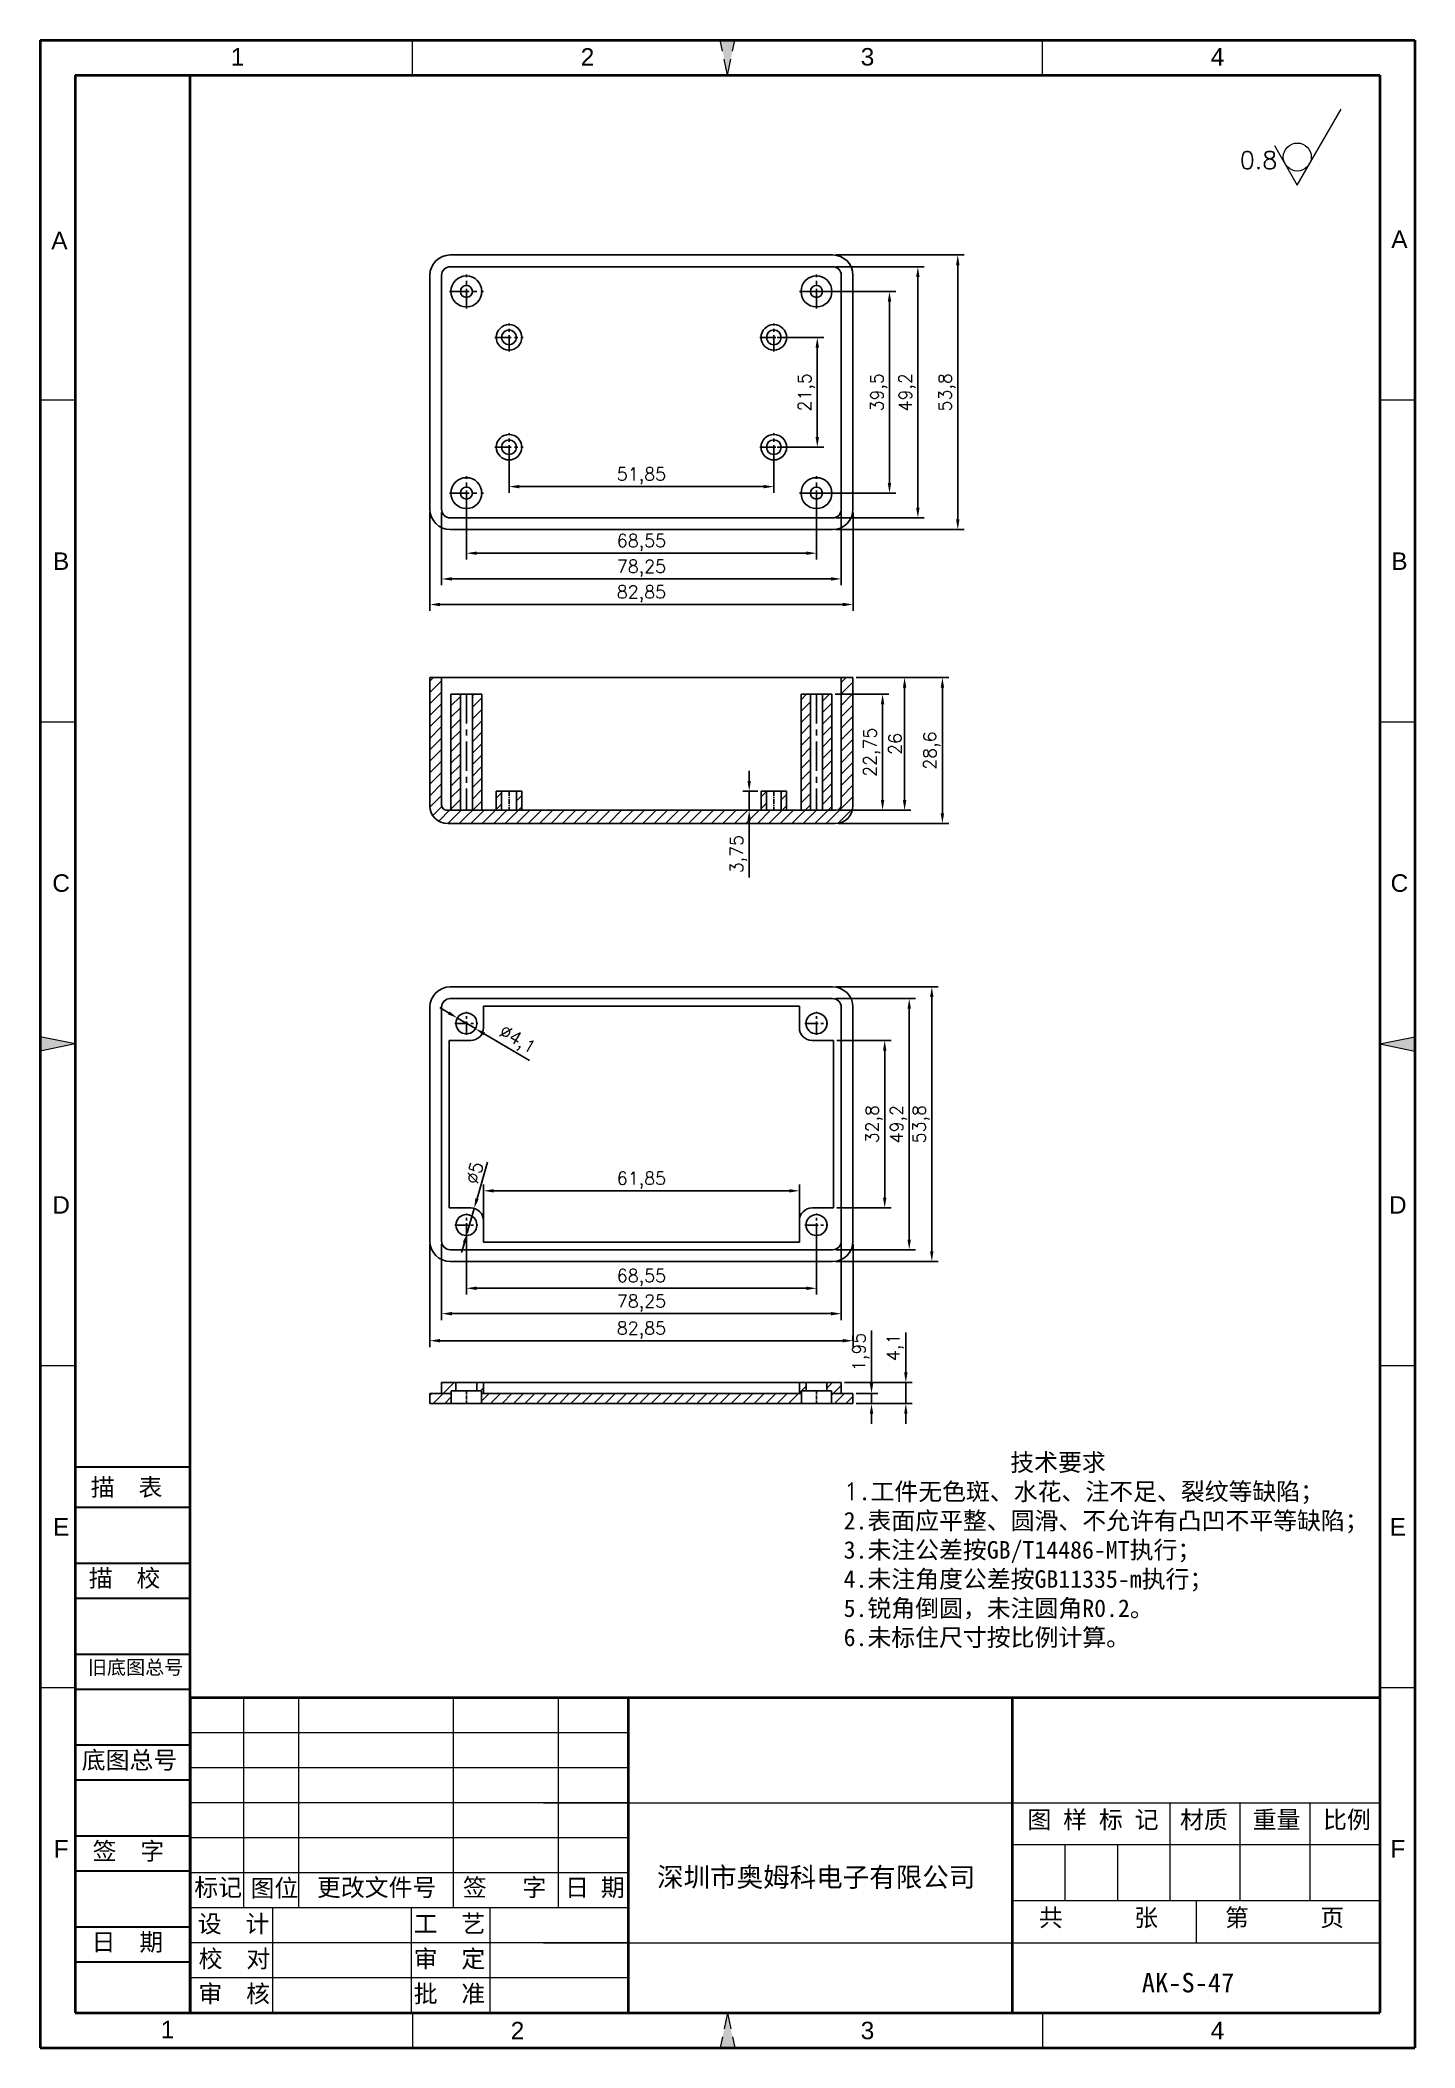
# Model space of a CAD drawing. Header units: millimetres. Extents: x 10337 to 10606, y -471 to -78.
import ezdxf
from ezdxf.enums import TextEntityAlignment as Align

# ---------------------------------------------------------------- set-up
doc = ezdxf.new("R2010")
doc.units = ezdxf.units.MM
for name, pattern in [('ACAD_ISO10W100', [18, 12, -3, 0, -3]), ('CENTER', [50.8, 31.75, -6.35, 6.35, -6.35]), ('HIDDEN2', [4.7625, 3.175, -1.5875])]:
    doc.linetypes.add(name, pattern=pattern)
for name, color, linetype, lineweight in [('dim', 82, 'Continuous', 9), ('图层1', 7, 'ACAD_ISO10W100', 15), ('图层2', 7, 'Continuous', 30), ('图层3', 7, 'Continuous', 15), ('图层4', 7, 'Continuous', 40), ('图层5', 7, 'HIDDEN2', 15), ('细实线', 3, 'Continuous', 18)]:
    doc.layers.add(name, color=color, linetype=linetype, lineweight=lineweight)
doc.layers.add('尺寸线', color=7, linetype='Continuous')
doc.styles.get("Standard").update_dxf_attribs({"font": 'txt', "bigfont": 'gbcbig.shx'})
doc.styles.add('样式 3', font='arial.ttf', dxfattribs={"height": 3.8})
doc.dimstyles.new('ISO-25', dxfattribs={"dimtxt": 2.5, "dimasz": 2.5, "dimexe": 1.25, "dimexo": 0.625, "dimtad": 1, "dimtxsty": 'Standard', "dimcen": 2.5, "dimadec": 0, "dimazin": 0, "dimtfac": 1, "dimtmove": 0, "dimatfit": 3, "dimfxl": 1, "dimarcsym": 0})

# ---------------------------------------------------------------- blocks, each defined once
blk = doc.blocks.new('*D505')
at = {"layer": 'Defpoints', "color": 0}
for p in [(10492.19, -120.12), (10516.7, -120.12), (10492.19, -173.92)]:
    blk.add_point(p, dxfattribs=at)
at = {"layer": 'dim', "color": 0, "lineweight": -2}
for p, q in [((10492.81, -120.12), (10517.95, -120.12)), ((10516.7, -171.92), (10516.7, -122.12)), ((10492.81, -173.92), (10517.95, -173.92))]:
    blk.add_line(p, q, dxfattribs=at)
at = {"layer": 'dim', "color": 0}
for points in [[(10516.37, -122.12), (10517.04, -122.12), (10516.7, -120.12)], [(10516.37, -171.92), (10517.04, -171.92), (10516.7, -173.92)]]:
    blk.add_solid(points, dxfattribs=at)
at = {"layer": 'dim', "color": 0, "insert": (10514.62, -147.02), "char_height": 2.5, "attachment_point": 5, "rotation": 90}
blk.add_mtext('53,8', dxfattribs=at)
blk = doc.blocks.new('*D506')
at = {"layer": 'Defpoints', "color": 0}
for p in [(10492.19, -122.42), (10508.89, -122.42), (10492.19, -171.62)]:
    blk.add_point(p, dxfattribs=at)
at = {"layer": 'dim', "color": 0, "lineweight": -2}
for p, q in [((10492.81, -122.42), (10510.14, -122.42)), ((10508.89, -169.62), (10508.89, -124.42)), ((10492.81, -171.62), (10510.14, -171.62))]:
    blk.add_line(p, q, dxfattribs=at)
at = {"layer": 'dim', "color": 0}
for points in [[(10508.56, -124.42), (10509.22, -124.42), (10508.89, -122.42)], [(10508.56, -169.62), (10509.22, -169.62), (10508.89, -171.62)]]:
    blk.add_solid(points, dxfattribs=at)
at = {"layer": 'dim', "color": 0, "insert": (10506.81, -147.02), "char_height": 2.5, "attachment_point": 5, "rotation": 90}
blk.add_mtext('49,2', dxfattribs=at)
blk = doc.blocks.new('*D507')
at = {"layer": 'Defpoints', "color": 0}
for p in [(10489.04, -127.27), (10503.33, -127.27), (10489.04, -166.77)]:
    blk.add_point(p, dxfattribs=at)
at = {"layer": 'dim', "color": 0, "lineweight": -2}
for p, q in [((10489.66, -127.27), (10504.58, -127.27)), ((10503.33, -164.77), (10503.33, -129.27)), ((10489.66, -166.77), (10504.58, -166.77))]:
    blk.add_line(p, q, dxfattribs=at)
at = {"layer": 'dim', "color": 0}
for points in [[(10503, -129.27), (10503.67, -129.27), (10503.33, -127.27)], [(10503, -164.77), (10503.67, -164.77), (10503.33, -166.77)]]:
    blk.add_solid(points, dxfattribs=at)
at = {"layer": 'dim', "color": 0, "insert": (10501.25, -147.02), "char_height": 2.5, "attachment_point": 5, "rotation": 90}
blk.add_mtext('39,5', dxfattribs=at)
blk = doc.blocks.new('*D508')
at = {"layer": 'Defpoints', "color": 0}
for p in [(10413.34, -169.92), (10496.19, -169.92), (10496.19, -188.58)]:
    blk.add_point(p, dxfattribs=at)
at = {"layer": 'dim', "color": 0, "lineweight": -2}
for p, q in [((10413.34, -170.54), (10413.34, -189.83)), ((10496.19, -170.54), (10496.19, -189.83)), ((10415.34, -188.58), (10494.19, -188.58))]:
    blk.add_line(p, q, dxfattribs=at)
at = {"layer": 'dim', "color": 0}
for points in [[(10415.34, -188.25), (10415.34, -188.92), (10413.34, -188.58)], [(10494.19, -188.25), (10494.19, -188.92), (10496.19, -188.58)]]:
    blk.add_solid(points, dxfattribs=at)
at = {"layer": 'dim', "color": 0, "insert": (10454.76, -186.5), "char_height": 2.5, "attachment_point": 5}
blk.add_mtext('82,85', dxfattribs=at)
blk = doc.blocks.new('*D509')
at = {"layer": 'Defpoints', "color": 0}
for p in [(10415.64, -169.92), (10493.89, -169.92), (10493.89, -183.57)]:
    blk.add_point(p, dxfattribs=at)
at = {"layer": 'dim', "color": 0, "lineweight": -2}
for p, q in [((10415.64, -170.54), (10415.64, -184.82)), ((10493.89, -170.54), (10493.89, -184.82)), ((10417.64, -183.57), (10491.89, -183.57))]:
    blk.add_line(p, q, dxfattribs=at)
at = {"layer": 'dim', "color": 0}
for points in [[(10417.64, -183.24), (10417.64, -183.9), (10415.64, -183.57)], [(10491.89, -183.24), (10491.89, -183.9), (10493.89, -183.57)]]:
    blk.add_solid(points, dxfattribs=at)
at = {"layer": 'dim', "color": 0, "insert": (10454.76, -181.49), "char_height": 2.5, "attachment_point": 5}
blk.add_mtext('78,25', dxfattribs=at)
blk = doc.blocks.new('*D510')
at = {"layer": 'Defpoints', "color": 0}
for p in [(10420.49, -166.77), (10489.04, -166.77), (10489.04, -178.53)]:
    blk.add_point(p, dxfattribs=at)
at = {"layer": 'dim', "color": 0, "lineweight": -2}
for p, q in [((10420.49, -167.39), (10420.49, -179.78)), ((10489.04, -167.39), (10489.04, -179.78)), ((10422.49, -178.53), (10487.04, -178.53))]:
    blk.add_line(p, q, dxfattribs=at)
at = {"layer": 'dim', "color": 0}
for points in [[(10422.49, -178.2), (10422.49, -178.86), (10420.49, -178.53)], [(10487.04, -178.2), (10487.04, -178.86), (10489.04, -178.53)]]:
    blk.add_solid(points, dxfattribs=at)
at = {"layer": 'dim', "color": 0, "insert": (10454.76, -176.45), "char_height": 2.5, "attachment_point": 5}
blk.add_mtext('68,55', dxfattribs=at)
blk = doc.blocks.new('*D511')
at = {"layer": 'Defpoints', "color": 0}
for p in [(10480.69, -136.27), (10489.2, -136.27), (10480.69, -157.77)]:
    blk.add_point(p, dxfattribs=at)
at = {"layer": 'dim', "color": 0, "lineweight": -2}
for p, q in [((10481.31, -136.27), (10490.45, -136.27)), ((10489.2, -155.77), (10489.2, -138.27)), ((10481.31, -157.77), (10490.45, -157.77))]:
    blk.add_line(p, q, dxfattribs=at)
at = {"layer": 'dim', "color": 0}
for points in [[(10488.86, -138.27), (10489.53, -138.27), (10489.2, -136.27)], [(10488.86, -155.77), (10489.53, -155.77), (10489.2, -157.77)]]:
    blk.add_solid(points, dxfattribs=at)
at = {"layer": 'dim', "color": 0, "insert": (10487.11, -147.02), "char_height": 2.5, "attachment_point": 5, "rotation": 90}
blk.add_mtext('21,5', dxfattribs=at)
blk = doc.blocks.new('*D512')
at = {"layer": 'Defpoints', "color": 0}
for p in [(10428.84, -157.77), (10480.69, -157.77), (10480.69, -165.49)]:
    blk.add_point(p, dxfattribs=at)
at = {"layer": 'dim', "color": 0, "lineweight": -2}
for p, q in [((10428.84, -158.39), (10428.84, -166.74)), ((10480.69, -158.39), (10480.69, -166.74)), ((10430.84, -165.49), (10478.69, -165.49))]:
    blk.add_line(p, q, dxfattribs=at)
at = {"layer": 'dim', "color": 0}
for points in [[(10430.84, -165.16), (10430.84, -165.83), (10428.84, -165.49)], [(10478.69, -165.16), (10478.69, -165.83), (10480.69, -165.49)]]:
    blk.add_solid(points, dxfattribs=at)
at = {"layer": 'dim', "color": 0, "insert": (10454.76, -163.41), "char_height": 2.5, "attachment_point": 5}
blk.add_mtext('51,85', dxfattribs=at)
blk = doc.blocks.new('*D513')
at = {"layer": 'Defpoints', "color": 0}
for p in [(10496.19, -202.89), (10513.7, -202.89), (10492.69, -231.49)]:
    blk.add_point(p, dxfattribs=at)
at = {"layer": 'dim', "color": 0, "lineweight": -2}
for p, q in [((10496.81, -202.89), (10514.95, -202.89)), ((10513.7, -229.49), (10513.7, -204.89)), ((10493.31, -231.49), (10514.95, -231.49))]:
    blk.add_line(p, q, dxfattribs=at)
at = {"layer": 'dim', "color": 0}
for points in [[(10513.36, -204.89), (10514.03, -204.89), (10513.7, -202.89)], [(10513.36, -229.49), (10514.03, -229.49), (10513.7, -231.49)]]:
    blk.add_solid(points, dxfattribs=at)
at = {"layer": 'dim', "color": 0, "insert": (10511.61, -217.19), "char_height": 2.5, "attachment_point": 5, "rotation": 90}
blk.add_mtext('28,6', dxfattribs=at)
blk = doc.blocks.new('*D514')
at = {"layer": 'Defpoints', "color": 0}
for p in [(10496.81, -202.89), (10506.29, -202.89), (10492.89, -228.89)]:
    blk.add_point(p, dxfattribs=at)
at = {"layer": 'dim', "color": 0, "lineweight": -2}
for p, q in [((10497.44, -202.89), (10507.54, -202.89)), ((10506.29, -226.89), (10506.29, -204.89)), ((10493.51, -228.89), (10507.54, -228.89))]:
    blk.add_line(p, q, dxfattribs=at)
at = {"layer": 'dim', "color": 0}
for points in [[(10505.96, -204.89), (10506.63, -204.89), (10506.29, -202.89)], [(10505.96, -226.89), (10506.63, -226.89), (10506.29, -228.89)]]:
    blk.add_solid(points, dxfattribs=at)
at = {"layer": 'dim', "color": 0, "insert": (10504.42, -215.89), "char_height": 2.5, "attachment_point": 5, "rotation": 90}
blk.add_mtext('26', dxfattribs=at)
blk = doc.blocks.new('*D515')
at = {"layer": 'Defpoints', "color": 0}
for p in [(10492.06, -206.14), (10492.89, -228.89), (10501.98, -228.89)]:
    blk.add_point(p, dxfattribs=at)
at = {"layer": 'dim', "color": 0, "lineweight": -2}
for p, q in [((10492.69, -206.14), (10503.23, -206.14)), ((10501.98, -208.14), (10501.98, -226.89)), ((10493.51, -228.89), (10503.23, -228.89))]:
    blk.add_line(p, q, dxfattribs=at)
at = {"layer": 'dim', "color": 0}
for points in [[(10501.65, -208.14), (10502.31, -208.14), (10501.98, -206.14)], [(10501.65, -226.89), (10502.31, -226.89), (10501.98, -228.89)]]:
    blk.add_solid(points, dxfattribs=at)
at = {"layer": 'dim', "color": 0, "insert": (10499.9, -217.51), "char_height": 2.5, "attachment_point": 5, "rotation": 90}
blk.add_mtext('22,75', dxfattribs=at)
blk = doc.blocks.new('*D516')
at = {"layer": 'Defpoints', "color": 0}
for p in [(10478.19, -225.14), (10475.86, -228.89), (10478.19, -228.89)]:
    blk.add_point(p, dxfattribs=at)
at = {"layer": 'dim', "color": 0, "lineweight": -2}
for p, q in [((10475.86, -223.14), (10475.86, -221.14)), ((10477.56, -225.14), (10474.61, -225.14)), ((10475.86, -225.14), (10475.86, -228.89)), ((10477.56, -228.89), (10474.61, -228.89)), ((10475.86, -230.89), (10475.86, -242.06))]:
    blk.add_line(p, q, dxfattribs=at)
at = {"layer": 'dim', "color": 0}
for points in [[(10475.53, -223.14), (10476.19, -223.14), (10475.86, -225.14)], [(10475.53, -230.89), (10476.19, -230.89), (10475.86, -228.89)]]:
    blk.add_solid(points, dxfattribs=at)
at = {"layer": 'dim', "color": 0, "insert": (10473.78, -237.47), "char_height": 2.5, "attachment_point": 5, "rotation": 90}
blk.add_mtext('3,75', dxfattribs=at)
blk = doc.blocks.new('*D517')
at = {"layer": 'Defpoints', "color": 0}
for p in [(10492.19, -263.46), (10511.62, -263.46), (10492.19, -317.26)]:
    blk.add_point(p, dxfattribs=at)
at = {"layer": 'dim', "color": 0, "lineweight": -2}
for p, q in [((10492.81, -263.46), (10512.87, -263.46)), ((10511.62, -315.26), (10511.62, -265.46)), ((10492.81, -317.26), (10512.87, -317.26))]:
    blk.add_line(p, q, dxfattribs=at)
at = {"layer": 'dim', "color": 0}
for points in [[(10511.28, -265.46), (10511.95, -265.46), (10511.62, -263.46)], [(10511.28, -315.26), (10511.95, -315.26), (10511.62, -317.26)]]:
    blk.add_solid(points, dxfattribs=at)
at = {"layer": 'dim', "color": 0, "insert": (10509.53, -290.36), "char_height": 2.5, "attachment_point": 5, "rotation": 90}
blk.add_mtext('53,8', dxfattribs=at)
blk = doc.blocks.new('*D518')
at = {"layer": 'Defpoints', "color": 0}
for p in [(10492.19, -265.76), (10507.2, -265.76), (10492.19, -314.96)]:
    blk.add_point(p, dxfattribs=at)
at = {"layer": 'dim', "color": 0, "lineweight": -2}
for p, q in [((10492.81, -265.76), (10508.45, -265.76)), ((10507.2, -312.96), (10507.2, -267.76)), ((10492.81, -314.96), (10508.45, -314.96))]:
    blk.add_line(p, q, dxfattribs=at)
at = {"layer": 'dim', "color": 0}
for points in [[(10506.86, -267.76), (10507.53, -267.76), (10507.2, -265.76)], [(10506.86, -312.96), (10507.53, -312.96), (10507.2, -314.96)]]:
    blk.add_solid(points, dxfattribs=at)
at = {"layer": 'dim', "color": 0, "insert": (10505.11, -290.36), "char_height": 2.5, "attachment_point": 5, "rotation": 90}
blk.add_mtext('49,2', dxfattribs=at)
blk = doc.blocks.new('*D519')
at = {"layer": 'Defpoints', "color": 0}
for p in [(10492.39, -273.96), (10492.39, -306.76), (10502.4, -306.76)]:
    blk.add_point(p, dxfattribs=at)
at = {"layer": 'dim', "color": 0, "lineweight": -2}
for p, q in [((10493.01, -273.96), (10503.65, -273.96)), ((10502.4, -275.96), (10502.4, -304.76)), ((10493.01, -306.76), (10503.65, -306.76))]:
    blk.add_line(p, q, dxfattribs=at)
at = {"layer": 'dim', "color": 0}
for points in [[(10502.07, -275.96), (10502.73, -275.96), (10502.4, -273.96)], [(10502.07, -304.76), (10502.73, -304.76), (10502.4, -306.76)]]:
    blk.add_solid(points, dxfattribs=at)
at = {"layer": 'dim', "color": 0, "insert": (10500.32, -290.36), "char_height": 2.5, "attachment_point": 5, "rotation": 90}
blk.add_mtext('32,8', dxfattribs=at)
blk = doc.blocks.new('*D520')
at = {"layer": 'Defpoints', "color": 0}
for p in [(10413.34, -313.26), (10496.19, -313.26), (10496.19, -332.77)]:
    blk.add_point(p, dxfattribs=at)
at = {"layer": 'dim', "color": 0, "lineweight": -2}
for p, q in [((10413.34, -313.89), (10413.34, -334.02)), ((10496.19, -313.89), (10496.19, -334.02)), ((10415.34, -332.77), (10494.19, -332.77))]:
    blk.add_line(p, q, dxfattribs=at)
at = {"layer": 'dim', "color": 0}
for points in [[(10415.34, -332.43), (10415.34, -333.1), (10413.34, -332.77)], [(10494.19, -332.43), (10494.19, -333.1), (10496.19, -332.77)]]:
    blk.add_solid(points, dxfattribs=at)
at = {"layer": 'dim', "color": 0, "insert": (10454.76, -330.68), "char_height": 2.5, "attachment_point": 5}
blk.add_mtext('82,85', dxfattribs=at)
blk = doc.blocks.new('*D521')
at = {"layer": 'Defpoints', "color": 0}
for p in [(10415.64, -313.26), (10493.89, -313.26), (10493.89, -327.47)]:
    blk.add_point(p, dxfattribs=at)
at = {"layer": 'dim', "color": 0, "lineweight": -2}
for p, q in [((10415.64, -313.89), (10415.64, -328.72)), ((10493.89, -313.89), (10493.89, -328.72)), ((10417.64, -327.47), (10491.89, -327.47))]:
    blk.add_line(p, q, dxfattribs=at)
at = {"layer": 'dim', "color": 0}
for points in [[(10417.64, -327.14), (10417.64, -327.81), (10415.64, -327.47)], [(10491.89, -327.14), (10491.89, -327.81), (10493.89, -327.47)]]:
    blk.add_solid(points, dxfattribs=at)
at = {"layer": 'dim', "color": 0, "insert": (10454.76, -325.39), "char_height": 2.5, "attachment_point": 5}
blk.add_mtext('78,25', dxfattribs=at)
blk = doc.blocks.new('*D522')
at = {"layer": 'Defpoints', "color": 0}
for p in [(10420.49, -310.11), (10489.04, -310.11), (10489.04, -322.5)]:
    blk.add_point(p, dxfattribs=at)
at = {"layer": 'dim', "color": 0, "lineweight": -2}
for p, q in [((10420.49, -310.74), (10420.49, -323.75)), ((10489.04, -310.74), (10489.04, -323.75)), ((10422.49, -322.5), (10487.04, -322.5))]:
    blk.add_line(p, q, dxfattribs=at)
at = {"layer": 'dim', "color": 0}
for points in [[(10422.49, -322.17), (10422.49, -322.84), (10420.49, -322.5)], [(10487.04, -322.17), (10487.04, -322.84), (10489.04, -322.5)]]:
    blk.add_solid(points, dxfattribs=at)
at = {"layer": 'dim', "color": 0, "insert": (10454.76, -320.42), "char_height": 2.5, "attachment_point": 5}
blk.add_mtext('68,55', dxfattribs=at)
blk = doc.blocks.new('*D523')
at = {"layer": 'Defpoints', "color": 0}
for p in [(10485.69, -303.41), (10423.84, -313.46), (10485.69, -313.46)]:
    blk.add_point(p, dxfattribs=at)
at = {"layer": 'dim', "color": 0, "lineweight": -2}
for p, q in [((10423.84, -312.84), (10423.84, -302.16)), ((10485.69, -312.84), (10485.69, -302.16)), ((10425.84, -303.41), (10483.69, -303.41))]:
    blk.add_line(p, q, dxfattribs=at)
at = {"layer": 'dim', "color": 0}
for points in [[(10425.84, -303.08), (10425.84, -303.75), (10423.84, -303.41)], [(10483.69, -303.08), (10483.69, -303.75), (10485.69, -303.41)]]:
    blk.add_solid(points, dxfattribs=at)
at = {"layer": 'dim', "color": 0, "insert": (10454.76, -301.33), "char_height": 2.5, "attachment_point": 5}
blk.add_mtext('61,85', dxfattribs=at)
blk = doc.blocks.new('*D524')
at = {"layer": 'Defpoints', "color": 0}
for p in [(10418.72, -269.57), (10422.25, -271.65)]:
    blk.add_point(p, dxfattribs=at)
at = {"layer": 'dim', "color": 0, "lineweight": -2}
for p, q in [((10417, -268.56), (10415.27, -267.54)), ((10418.72, -269.57), (10422.25, -271.65)), ((10432.87, -277.92), (10423.97, -272.67))]:
    blk.add_line(p, q, dxfattribs=at)
at = {"layer": 'dim', "color": 0}
for points in [[(10417.17, -268.27), (10416.83, -268.84), (10418.72, -269.57)], [(10424.14, -272.38), (10423.8, -272.96), (10422.25, -271.65)]]:
    blk.add_solid(points, dxfattribs=at)
at = {"layer": 'dim', "color": 0, "insert": (10430.34, -274.01), "char_height": 2.5, "attachment_point": 5, "rotation": 329.4664}
blk.add_mtext('∅4,1', dxfattribs=at)
blk = doc.blocks.new('*D525')
at = {"layer": 'Defpoints', "color": 0}
for p in [(10422.02, -306.86), (10420.65, -311.67)]:
    blk.add_point(p, dxfattribs=at)
at = {"layer": 'dim', "color": 0, "lineweight": -2}
for p, q in [((10424.59, -297.8), (10422.57, -304.93)), ((10420.65, -311.67), (10422.02, -306.86)), ((10420.11, -313.59), (10419.56, -315.52))]:
    blk.add_line(p, q, dxfattribs=at)
at = {"layer": 'dim', "color": 0}
for points in [[(10422.24, -304.84), (10422.89, -305.03), (10422.02, -306.86)], [(10419.78, -313.5), (10420.43, -313.68), (10420.65, -311.67)]]:
    blk.add_solid(points, dxfattribs=at)
at = {"layer": 'dim', "color": 0, "insert": (10422.05, -299.89), "char_height": 2.5, "attachment_point": 5, "rotation": 74.1388}
blk.add_mtext('∅5', dxfattribs=at)
blk = doc.blocks.new('*D526')
at = {"layer": 'Defpoints', "color": 0}
for p in [(10496.19, -343.13), (10496.19, -345.08), (10499.81, -343.13)]:
    blk.add_point(p, dxfattribs=at)
at = {"layer": 'dim', "color": 0, "lineweight": -2}
for p, q in [((10499.81, -341.13), (10499.81, -330.8)), ((10496.81, -343.13), (10501.06, -343.13)), ((10496.81, -345.08), (10501.06, -345.08)), ((10499.81, -345.08), (10499.81, -343.13)), ((10499.81, -347.08), (10499.81, -349.08))]:
    blk.add_line(p, q, dxfattribs=at)
at = {"layer": 'dim', "color": 0}
for points in [[(10499.48, -341.13), (10500.15, -341.13), (10499.81, -343.13)], [(10499.48, -347.08), (10500.15, -347.08), (10499.81, -345.08)]]:
    blk.add_solid(points, dxfattribs=at)
at = {"layer": 'dim', "color": 0, "insert": (10497.73, -334.96), "char_height": 2.5, "attachment_point": 5, "rotation": 90}
blk.add_mtext('1,95', dxfattribs=at)
blk = doc.blocks.new('*D527')
at = {"layer": 'Defpoints', "color": 0}
for p in [(10493.89, -340.98), (10506.53, -340.98), (10496.19, -345.08)]:
    blk.add_point(p, dxfattribs=at)
at = {"layer": 'dim', "color": 0, "lineweight": -2}
for p, q in [((10506.53, -338.98), (10506.53, -331.15)), ((10494.51, -340.98), (10507.78, -340.98)), ((10506.53, -345.08), (10506.53, -340.98)), ((10496.81, -345.08), (10507.78, -345.08)), ((10506.53, -347.08), (10506.53, -349.08))]:
    blk.add_line(p, q, dxfattribs=at)
at = {"layer": 'dim', "color": 0}
for points in [[(10506.2, -338.98), (10506.87, -338.98), (10506.53, -340.98)], [(10506.2, -347.08), (10506.87, -347.08), (10506.53, -345.08)]]:
    blk.add_solid(points, dxfattribs=at)
at = {"layer": 'dim', "color": 0, "insert": (10504.45, -334.06), "char_height": 2.5, "attachment_point": 5, "rotation": 90}
blk.add_mtext('4,1', dxfattribs=at)

msp = doc.modelspace()

# ---------------------------------------------------------------- hatches: boundary and pattern name
h = msp.add_hatch()
h.set_pattern_fill('ANSI31', color=8, scale=0.5, style=0)
h.paths.add_polyline_path([(10416.636, -228.889, -0.4142136), (10415.636, -227.889), (10415.636, -202.889), (10413.336, -202.889), (10413.336, -227.989, 0.4142136), (10416.836, -231.489), (10492.686, -231.489, 0.4142136), (10496.186, -227.989), (10496.186, -202.889), (10493.886, -202.889), (10493.886, -227.889, -0.4142136), (10492.886, -228.889)])
h.paths.add_polyline_path([(10492.061, -206.139), (10490.211, -206.139), (10490.211, -228.889), (10492.061, -228.889)], flags=17)
h.paths.add_polyline_path([(10487.861, -206.139), (10486.011, -206.139), (10486.011, -228.889), (10487.861, -228.889)], flags=17)
h.paths.add_polyline_path([(10483.186, -225.139), (10482.136, -225.139), (10482.136, -228.889), (10483.186, -228.889)], flags=17)
h.paths.add_polyline_path([(10479.236, -225.139), (10478.186, -225.139), (10478.186, -228.889), (10479.236, -228.889)], flags=17)
h.paths.add_polyline_path([(10421.661, -228.889), (10423.511, -228.889), (10423.511, -206.139), (10421.661, -206.139)], flags=17)
h.paths.add_polyline_path([(10417.461, -228.889), (10419.311, -228.889), (10419.311, -206.139), (10417.461, -206.139)], flags=17)
h.paths.add_polyline_path([(10430.286, -228.889), (10431.336, -228.889), (10431.336, -225.139), (10430.286, -225.139)], flags=17)
h.paths.add_polyline_path([(10427.386, -225.139), (10426.336, -225.139), (10426.336, -228.889), (10427.386, -228.889)], flags=17)
h = msp.add_hatch()
h.set_pattern_fill('ANSI31', color=8, scale=0.5, style=0)
h.set_pattern_definition([(45, (13.0669, -41.5367), (-1.12253202, 1.12253202), [])])
h.paths.add_polyline_path([(10496.186, -343.128), (10491.986, -343.128), (10491.986, -345.078), (10496.186, -345.078)])
h.paths.add_polyline_path([(10493.886, -340.978), (10492.386, -340.978), (10492.386, -343.128), (10493.886, -343.128)])
h.paths.add_polyline_path([(10492.386, -340.978), (10491.086, -340.978), (10491.086, -342.578), (10491.986, -342.578), (10491.986, -343.128), (10492.386, -343.128)])
h.paths.add_polyline_path([(10486.986, -340.978), (10485.686, -340.978), (10485.686, -343.128), (10486.086, -343.128), (10486.086, -342.578), (10486.986, -342.578)])
h.paths.add_polyline_path([(10486.086, -343.128), (10485.686, -343.128), (10423.436, -343.128), (10423.436, -345.078), (10486.086, -345.078)])
h.paths.add_polyline_path([(10423.836, -340.978), (10422.536, -340.978), (10422.536, -342.578), (10423.436, -342.578), (10423.436, -343.128), (10423.836, -343.128)])
h.paths.add_polyline_path([(10418.436, -340.978), (10417.136, -340.978), (10417.136, -343.128), (10417.536, -343.128), (10417.536, -342.578), (10418.436, -342.578)])
h.paths.add_polyline_path([(10417.136, -340.978), (10415.636, -340.978), (10415.636, -343.128), (10417.136, -343.128)])
h.paths.add_polyline_path([(10417.536, -343.128), (10413.336, -343.128), (10413.336, -345.078), (10417.536, -345.078)])
at = {"layer": '图层1'}
for points in [[(10343.878, -274.657), (10337.025, -273.247), (10337.025, -276.068)], [(10599.351, -274.657), (10606.204, -273.247), (10606.204, -276.068)]]:
    msp.add_hatch(color=0, dxfattribs=at).paths.add_polyline_path(points)
at = {"layer": '图层5'}
for points in [[(10471.615, -84.902), (10470.204, -78.05), (10473.025, -78.05)], [(10471.615, -464.412), (10470.204, -471.265), (10473.025, -471.265)]]:
    msp.add_hatch(color=0, dxfattribs=at).paths.add_polyline_path(points)

# ---------------------------------------------------------------- linework, layer by layer
for p, q in [((10492.186, -120.116), (10417.336, -120.116)), ((10413.336, -124.116), (10413.336, -169.916)), ((10415.636, -124.116), (10415.636, -169.916)), ((10492.186, -122.416), (10417.336, -122.416)), ((10493.886, -169.916), (10493.886, -124.116)), ((10496.186, -169.916), (10496.186, -124.116)), ((10417.336, -171.616), (10492.186, -171.616)), ((10417.336, -173.916), (10492.186, -173.916)), ((10413.336, -227.989), (10413.336, -202.889)), ((10413.336, -202.889), (10496.186, -202.889)), ((10415.636, -227.889), (10415.636, -202.889)), ((10493.886, -202.889), (10493.886, -227.889)), ((10496.186, -202.889), (10496.186, -227.989)), ((10417.461, -206.139), (10417.461, -228.889)), ((10423.511, -206.139), (10417.461, -206.139)), ((10419.311, -206.139), (10419.311, -228.889)), ((10421.661, -206.139), (10421.661, -228.889)), ((10423.511, -206.139), (10423.511, -228.889)), ((10486.011, -206.139), (10486.011, -228.889)), ((10486.011, -206.139), (10492.061, -206.139)), ((10487.861, -206.139), (10487.861, -228.889)), ((10490.211, -206.139), (10490.211, -228.889)), ((10492.061, -206.139), (10492.061, -228.889)), ((10426.336, -225.139), (10426.336, -228.889)), ((10431.336, -225.139), (10426.336, -225.139)), ((10427.386, -225.139), (10427.386, -228.889)), ((10430.286, -225.139), (10430.286, -228.889)), ((10431.336, -225.139), (10431.336, -228.889)), ((10478.186, -225.139), (10478.186, -228.889)), ((10483.186, -225.139), (10478.186, -225.139)), ((10479.236, -225.139), (10479.236, -228.889)), ((10482.136, -225.139), (10482.136, -228.889)), ((10483.186, -225.139), (10483.186, -228.889)), ((10492.886, -228.889), (10416.636, -228.889)), ((10492.686, -231.489), (10416.836, -231.489)), ((10492.186, -263.464), (10417.336, -263.464)), ((10492.186, -265.764), (10417.336, -265.764)), ((10485.686, -267.264), (10423.836, -267.264)), ((10413.336, -267.464), (10413.336, -313.264)), ((10415.636, -267.464), (10415.636, -313.264)), ((10493.886, -313.264), (10493.886, -267.464)), ((10496.186, -313.264), (10496.186, -267.464)), ((10417.136, -273.964), (10417.136, -306.764)), ((10492.386, -306.764), (10492.386, -273.964)), ((10423.836, -313.464), (10485.686, -313.464)), ((10417.336, -314.964), (10492.186, -314.964)), ((10417.336, -317.264), (10492.186, -317.264)), ((10415.636, -340.978), (10415.636, -343.128)), ((10415.636, -340.978), (10417.136, -340.978)), ((10423.836, -340.978), (10417.136, -340.978)), ((10418.436, -340.978), (10418.436, -342.578)), ((10422.536, -340.978), (10422.536, -342.578)), ((10423.836, -343.128), (10423.836, -340.978)), ((10423.836, -340.978), (10485.686, -340.978)), ((10485.686, -343.128), (10485.686, -340.978)), ((10485.686, -340.978), (10492.386, -340.978)), ((10486.986, -340.978), (10486.986, -342.578)), ((10491.086, -340.978), (10491.086, -342.578)), ((10493.886, -340.978), (10492.386, -340.978)), ((10493.886, -340.978), (10493.886, -343.128)), ((10413.336, -345.078), (10413.336, -343.128)), ((10413.336, -343.128), (10417.536, -343.128)), ((10496.186, -345.078), (10413.336, -345.078)), ((10423.436, -342.578), (10417.536, -342.578)), ((10417.536, -342.578), (10417.536, -345.078)), ((10423.436, -342.578), (10423.436, -345.078)), ((10423.436, -343.128), (10486.086, -343.128)), ((10486.086, -342.578), (10491.986, -342.578)), ((10486.086, -342.578), (10486.086, -345.078)), ((10491.986, -342.578), (10491.986, -345.078)), ((10491.986, -343.128), (10496.186, -343.128)), ((10496.186, -343.128), (10496.186, -345.078))]:
    msp.add_line(p, q)
at = {"color": 1, "linetype": 'CENTER', "ltscale": 0.121}
for p, q in [((10420.486, -130.593), (10420.486, -123.938)), ((10489.036, -130.593), (10489.036, -123.938)), ((10417.158, -127.266), (10423.813, -127.266)), ((10485.708, -127.266), (10492.363, -127.266)), ((10420.486, -170.093), (10420.486, -163.438)), ((10489.036, -170.093), (10489.036, -163.438)), ((10417.158, -166.766), (10423.813, -166.766)), ((10485.708, -166.766), (10492.363, -166.766))]:
    msp.add_line(p, q, dxfattribs=at)
at = {"color": 1, "linetype": 'CENTER', "ltscale": 0.1}
for p, q in [((10428.836, -139.016), (10428.836, -133.516)), ((10480.686, -139.016), (10480.686, -133.516)), ((10426.086, -136.266), (10431.586, -136.266)), ((10477.936, -136.266), (10483.436, -136.266)), ((10428.836, -160.516), (10428.836, -155.016)), ((10480.686, -160.516), (10480.686, -155.016)), ((10426.086, -157.766), (10431.586, -157.766)), ((10477.936, -157.766), (10483.436, -157.766))]:
    msp.add_line(p, q, dxfattribs=at)
at = {"color": 1, "linetype": 'CENTER', "ltscale": 0.182}
for p, q in [((10420.486, -206.139), (10420.486, -228.889)), ((10489.036, -206.139), (10489.036, -228.889))]:
    msp.add_line(p, q, dxfattribs=at)
at = {"color": 1, "linetype": 'CENTER', "ltscale": 0.03}
for p, q in [((10428.836, -225.139), (10428.836, -228.889)), ((10480.686, -225.139), (10480.686, -228.889))]:
    msp.add_line(p, q, dxfattribs=at)
at = {"color": 1, "linetype": 'CENTER', "ltscale": 0.082}
for p, q in [((10418.231, -270.614), (10422.741, -270.614)), ((10420.486, -272.869), (10420.486, -268.359)), ((10486.781, -270.614), (10491.291, -270.614)), ((10489.036, -272.869), (10489.036, -268.359)), ((10418.231, -310.114), (10422.741, -310.114)), ((10420.486, -312.369), (10420.486, -307.859)), ((10486.781, -310.114), (10491.291, -310.114)), ((10489.036, -312.369), (10489.036, -307.859))]:
    msp.add_line(p, q, dxfattribs=at)
at = {"color": 1, "linetype": 'CENTER', "ltscale": 0.02}
for p, q in [((10420.486, -342.578), (10420.486, -345.078)), ((10489.036, -342.578), (10489.036, -345.078))]:
    msp.add_line(p, q, dxfattribs=at)
for points in [[(10417.136, -273.964), (10421.336, -273.964, 0.4142136), (10423.836, -271.464), (10423.836, -267.264)], [(10492.386, -273.964), (10488.186, -273.964, -0.4142136), (10485.686, -271.464), (10485.686, -267.264)], [(10417.136, -306.764), (10421.336, -306.764, -0.4142136), (10423.836, -309.264), (10423.836, -313.464)], [(10492.386, -306.764), (10488.186, -306.764, 0.4142136), (10485.686, -309.264), (10485.686, -313.464)]]:
    msp.add_lwpolyline(points, format="xyb")
for centre, radius in [((10420.486, -127.266), 3.025), ((10489.036, -127.266), 3.025), ((10420.486, -127.266), 1.175), ((10489.036, -127.266), 1.175), ((10428.836, -136.266), 2.5), ((10428.836, -136.266), 1.45), ((10480.686, -136.266), 2.5), ((10480.686, -136.266), 1.45), ((10428.836, -157.766), 2.5), ((10428.836, -157.766), 1.45), ((10480.686, -157.766), 2.5), ((10480.686, -157.766), 1.45), ((10420.486, -166.766), 3.025), ((10489.036, -166.766), 3.025), ((10420.486, -166.766), 1.175), ((10489.036, -166.766), 1.175), ((10420.486, -270.614), 2.05), ((10489.036, -270.614), 2.05), ((10420.486, -310.114), 2.05), ((10489.036, -310.114), 2.05)]:
    msp.add_circle(centre, radius)
for centre, radius, start, end in [((10417.336, -124.116), 4, 90, 180), ((10492.186, -124.116), 4, 0, 90), ((10417.336, -124.116), 1.7, 90, 180), ((10492.186, -124.116), 1.7, 0, 90), ((10417.336, -169.916), 4, 180, 270), ((10417.336, -169.916), 1.7, 180, 270), ((10492.186, -169.916), 4, 270, 0), ((10492.186, -169.916), 1.7, 270, 0), ((10416.836, -227.989), 3.5, 180, 270), ((10416.636, -227.889), 1, 180, 270), ((10492.686, -227.989), 3.5, 270, 0), ((10492.886, -227.889), 1, 270, 0), ((10417.336, -267.464), 4, 90, 180), ((10417.336, -267.464), 1.7, 90, 180), ((10492.186, -267.464), 4, 0, 90), ((10492.186, -267.464), 1.7, 0, 90), ((10417.336, -313.264), 4, 180, 270), ((10417.336, -313.264), 1.7, 180, 270), ((10492.186, -313.264), 4, 270, 0), ((10492.186, -313.264), 1.7, 270, 0)]:
    msp.add_arc(centre, radius, start, end)
at = {"layer": '图层1', "color": 0}
for p, q in [((10409.939, -84.902), (10409.939, -78.05)), ((10533.29, -84.902), (10533.29, -78.05)), ((10343.878, -148.565), (10337.025, -148.565)), ((10606.204, -148.565), (10599.351, -148.565)), ((10343.878, -211.611), (10337.025, -211.611)), ((10606.204, -211.611), (10599.351, -211.611)), ((10343.878, -274.657), (10337.025, -273.247)), ((10343.878, -274.657), (10337.025, -276.068)), ((10599.351, -274.657), (10606.204, -273.247)), ((10599.351, -274.657), (10606.204, -276.068)), ((10343.878, -337.703), (10337.025, -337.703)), ((10606.204, -337.703), (10599.351, -337.703)), ((10343.878, -400.749), (10337.025, -400.749)), ((10606.204, -400.749), (10599.351, -400.749)), ((10537.676, -431.519), (10537.676, -442.483)), ((10547.955, -431.519), (10547.955, -442.483)), ((10387.661, -443.854), (10387.661, -437.001)), ((10387.661, -443.854), (10387.661, -437.001))]:
    msp.add_line(p, q, dxfattribs=at)
at = {"layer": '图层2', "color": 0}
for p, q in [((10366.371, -357.508), (10343.878, -357.508)), ((10366.371, -365.417), (10343.878, -365.417)), ((10366.371, -365.417), (10354.422, -365.417)), ((10366.371, -376.382), (10343.878, -376.382)), ((10366.371, -383.235), (10343.878, -383.235)), ((10366.371, -383.235), (10354.422, -383.235)), ((10366.371, -383.235), (10354.422, -383.235)), ((10366.371, -394.199), (10343.878, -394.199)), ((10366.371, -401.052), (10343.878, -401.052)), ((10366.371, -401.052), (10354.422, -401.052)), ((10366.371, -412.016), (10343.878, -412.016)), ((10366.371, -418.869), (10343.878, -418.869)), ((10366.371, -418.869), (10354.422, -418.869)), ((10366.371, -429.834), (10343.878, -429.834)), ((10366.371, -436.687), (10343.878, -436.687)), ((10366.371, -436.687), (10354.422, -436.687)), ((10366.371, -447.651), (10343.878, -447.651)), ((10366.371, -454.504), (10343.878, -454.504))]:
    msp.add_line(p, q, dxfattribs=at)
at = {"layer": '图层3', "color": 0}
for p, q in [((10376.911, -443.854), (10376.911, -402.737)), ((10387.661, -437.001), (10387.661, -402.737)), ((10417.967, -443.772), (10417.967, -402.737)), ((10438.526, -443.753), (10438.526, -402.737)), ((10452.231, -409.59), (10366.371, -409.59)), ((10452.231, -416.442), (10366.371, -416.442)), ((10452.231, -416.442), (10366.371, -416.442)), ((10452.231, -423.295), (10366.371, -423.295)), ((10435.588, -423.295), (10599.351, -423.295)), ((10558.234, -423.295), (10558.234, -442.483)), ((10571.94, -423.295), (10571.94, -442.483)), ((10585.646, -423.295), (10585.646, -442.483)), ((10452.231, -430.148), (10366.371, -430.148)), ((10599.351, -431.519), (10527.397, -431.519)), ((10558.234, -431.519), (10558.234, -442.483)), ((10452.231, -437.001), (10366.371, -437.001)), ((10452.231, -443.854), (10366.371, -443.854)), ((10382.558, -464.412), (10382.558, -443.854)), ((10409.713, -464.412), (10409.713, -443.772)), ((10425.168, -464.331), (10425.168, -443.772)), ((10599.351, -442.483), (10527.397, -442.483)), ((10563.374, -442.483), (10563.374, -450.707)), ((10452.231, -450.707), (10366.371, -450.707)), ((10452.231, -450.707), (10366.743, -450.707)), ((10435.588, -450.707), (10599.351, -450.707)), ((10366.371, -454.504), (10366.177, -454.504)), ((10452.231, -457.559), (10366.371, -457.559)), ((10409.939, -464.412), (10409.939, -471.265)), ((10533.29, -464.412), (10533.29, -471.265)), ((10533.29, -464.412), (10533.29, -471.265))]:
    msp.add_line(p, q, dxfattribs=at)
at = {"layer": '图层4', "color": 0}
for p, q in [((10366.371, -464.412), (10366.371, -84.902)), ((10366.371, -402.737), (10366.371, -464.412)), ((10599.351, -402.737), (10366.371, -402.737)), ((10496.24, -402.737), (10372.889, -402.737)), ((10452.231, -464.412), (10452.231, -402.737)), ((10527.397, -464.412), (10527.397, -402.737)), ((10366.371, -431.519), (10366.371, -464.412))]:
    msp.add_line(p, q, dxfattribs=at)
at = {"layer": '图层5', "color": 0}
for p, q in [((10471.615, -84.902), (10470.204, -78.05)), ((10471.615, -84.902), (10473.025, -78.05)), ((10452.231, -443.854), (10366.371, -443.854)), ((10471.615, -464.412), (10470.204, -471.265)), ((10471.615, -464.412), (10473.025, -471.265))]:
    msp.add_line(p, q, dxfattribs=at)
at = {"layer": '尺寸线', "color": 0, "lineweight": 40}
for p, q in [((10337.025, -78.05), (10606.204, -78.05)), ((10337.025, -78.05), (10337.025, -471.265)), ((10606.204, -78.05), (10606.204, -471.265)), ((10343.878, -84.902), (10599.351, -84.902)), ((10343.878, -84.902), (10343.878, -464.412)), ((10599.351, -84.902), (10599.351, -464.412)), ((10343.878, -464.412), (10599.351, -464.412)), ((10337.025, -471.265), (10606.204, -471.265))]:
    msp.add_line(p, q, dxfattribs=at)
at = {"layer": '细实线', "color": 0}
for p, q in [((10583.192, -106.422), (10591.758, -91.586)), ((10578.731, -98.695), (10583.192, -106.422))]:
    msp.add_line(p, q, dxfattribs=at)
msp.add_circle((10583.192, -100.94), 2.741, dxfattribs=at)

# ---------------------------------------------------------------- texts
at = {"layer": '图层1', "color": 0, "style": '样式 3'}
for s, p in [('B', (10341.125, -180.088)), ('B', (10603.185, -180.088)), ('C', (10341.125, -243.134)), ('C', (10603.185, -243.134)), ('D', (10341.125, -306.18)), ('D', (10602.864, -306.18)), ('E', (10341.125, -369.226)), ('E', (10602.864, -369.226)), ('F', (10341.125, -432.272)), ('F', (10602.864, -432.272))]:
    msp.add_text(s, height=3.426, dxfattribs=at).set_placement(p, align=Align.MIDDLE)
at = {"layer": '图层1', "color": 0, "attachment_point": 1}
for s, insert, char_height, width in [('{\\fSimSun|b0|i0|c134|p2;图 样 标 记}', (10530.34, -424.85), 3.42642, 42.50991), ('{\\fSimSun|b0|i0|c134|p2;材质 }', (10560.224, -424.865), 3.42642, 28.57673), ('{\\fSimSun|b0|i0|c134|p2;深圳市奥姆科电子有限公司}', (10457.822, -435.921), 3.80713, 71.9369), ('{\\fSimSun|b0|i0|c134|p2;标记}', (10367.212, -438.138), 3.42642, 9.59397), ('{\\fSimSun|b0|i0|c134|p2;图位}', (10378.215, -438.276), 3.42642, 9.59397), ('{\\fSimSun|b0|i0|c134|p2;更改文件号}', (10391.225, -438.138), 3.42642, 28.57673), ('{\\fSimSun|b0|i0|c134|p2;审  核}', (10368.018, -458.955), 3.42642, 27.78591), ('{\\fSimSun|b0|i0|c134|p2;批  准}', (10410.172, -458.955), 3.42642, 28.57673), ('{\\fSimSun|b0|i0|c134|p2;AK-S-47}', (10552.735, -456.596), 3.80713, 47.23323)]:
    msp.add_mtext(s, dxfattribs=dict(at, insert=insert, char_height=char_height, width=width))
at = {"layer": '图层2', "color": 0, "attachment_point": 1}
for s, insert, char_height, width in [('{\\fSimSun|b0|i0|c134|p2;描\\fSimSun|b0|i0|c0|p2;  \\fSimSun|b0|i0|c134|p2;表}', (10346.94, -359.741), 3.42638, 38.39488), ('{\\fSimSun|b0|i0|c134|p2;描\\fSimSun|b0|i0|c0|p2;  \\fSimSun|b0|i0|c134|p2;校}', (10346.55, -377.558), 3.42638, 38.39488), ('{\\fSimSun|b0|i0|c134|p2;旧底图总号}', (10346.357, -395.375), 2.74113, 38.39488), ('{\\fSimSun|b0|i0|c134|p2;底图总号}', (10345.169, -413.192), 3.42638, 38.39488), ('{\\fSimSun|b0|i0|c134|p2;重量 }', (10574.451, -424.865), 3.42642, 28.57673), ('{\\fSimSun|b0|i0|c134|p2;比例 }', (10588.236, -424.865), 3.42642, 28.57673), ('{\\fSimSun|b0|i0|c134|p2;签\\fSimSun|b0|i0|c0|p2;  \\fSimSun|b0|i0|c134|p2;字}', (10347.291, -431.009), 3.42638, 38.39488), ('{\\fSimSun|b0|i0|c134|p2;签   字}', (10419.797, -438.138), 3.42642, 28.57673), ('{\\fSimSun|b0|i0|c134|p2;日 期}', (10439.812, -438.138), 3.42642, 28.57673), ('{\\fSimSun|b0|i0|c134|p2;共      张}', (10532.598, -444.038), 3.42642, 37.91013), ('{\\fSimSun|b0|i0|c134|p2;第      页}', (10569.031, -444.038), 3.42642, 35.18807), ('{\\fSimSun|b0|i0|c134|p2;设  计}', (10367.885, -445.249), 3.42642, 26.56021), ('{\\fSimSun|b0|i0|c134|p2;工  艺}', (10410.172, -445.249), 3.42642, 28.57673), ('{\\fSimSun|b0|i0|c134|p2;日\\fSimSun|b0|i0|c0|p2;  \\fSimSun|b0|i0|c134|p2;期}', (10347.096, -448.827), 3.42638, 38.39488), ('{\\fSimSun|b0|i0|c134|p2;校  对}', (10368.051, -452.102), 3.42642, 24.84399), ('{\\fSimSun|b0|i0|c134|p2;审  定}', (10410.172, -452.102), 3.42642, 28.57673)]:
    msp.add_mtext(s, dxfattribs=dict(at, insert=insert, char_height=char_height, width=width))
at = {"layer": '图层3', "color": 0, "insert": (10494.353, -354.884), "char_height": 3.42642, "width": 162.28996, "attachment_point": 1}
msp.add_mtext('{\\fSimSun|b0|i0|c134|p54;              技术要求\\P}1{\\fSimSun|b0|i0|c134|p54;.工件无色斑、水花、注不足、裂纹等缺陷；\\P2.表面应平整、圆滑、不允许有凸凹不平等缺陷；\\P3.未注公差按GB/T14486-MT执行；\\P4.未注角度公差按GB11335-m执行；\\P5.锐角倒圆，未注圆角R0.2。}\\P{\\fSimSun|b0|i0|c134|p2;6.未标住尺寸按比例计算。}', dxfattribs=at)
at = {"layer": '图层5', "color": 0, "style": '样式 3'}
for s, p in [('1', (10375.675, -81.31)), ('2', (10444.203, -81.31)), ('3', (10499.026, -81.31)), ('4', (10567.554, -81.31)), ('A', (10340.792, -117.292)), ('A', (10603.185, -117.042)), ('1', (10361.969, -467.659)), ('2', (10430.498, -467.864)), ('3', (10499.026, -467.864)), ('4', (10567.554, -467.864))]:
    msp.add_text(s, height=3.426, dxfattribs=at).set_placement(p, align=Align.MIDDLE)
at = {"layer": '细实线', "color": 0, "insert": (10571.925, -99.843), "char_height": 3.4264, "width": 12.79235, "attachment_point": 1}
msp.add_mtext('0.8', dxfattribs=at)

# ---------------------------------------------------------------- dimensions: what is measured, and where the dimension line sits
at = {"layer": 'dim'}
for base, p1, p2, picture, middle in [((10516.703, -120.116), (10492.186, -173.916), (10492.186, -120.116), '*D505', (10514.62, -147.016)), ((10508.891, -122.416), (10492.186, -171.616), (10492.186, -122.416), '*D506', (10506.808, -147.016)), ((10503.332, -127.266), (10489.036, -166.766), (10489.036, -127.266), '*D507', (10501.248, -147.016)), ((10489.196, -136.266), (10480.686, -157.766), (10480.686, -136.266), '*D511', (10487.113, -147.016)), ((10513.696, -202.889), (10492.686, -231.489), (10496.186, -202.889), '*D513', (10511.613, -217.189)), ((10506.292, -202.889), (10492.886, -228.889), (10496.811, -202.889), '*D514', (10504.417, -215.889)), ((10501.98, -228.889), (10492.061, -206.139), (10492.886, -228.889), '*D515', (10499.896, -217.514)), ((10475.86, -228.889), (10478.186, -225.139), (10478.186, -228.889), '*D516', (10473.777, -237.473)), ((10511.615, -263.464), (10492.186, -317.264), (10492.186, -263.464), '*D517', (10509.532, -290.364)), ((10507.196, -265.764), (10492.186, -314.964), (10492.186, -265.764), '*D518', (10505.112, -290.364)), ((10502.402, -306.764), (10492.386, -273.964), (10492.386, -306.764), '*D519', (10500.318, -290.364)), ((10506.532, -340.978), (10496.186, -345.078), (10493.886, -340.978), '*D527', (10504.448, -334.062)), ((10499.813, -343.128), (10496.186, -345.078), (10496.186, -343.128), '*D526', (10497.729, -334.962))]:
    dim = msp.add_linear_dim(base=base, p1=p1, p2=p2, angle=90, dimstyle='ISO-25', override={"dimasz": 2}, dxfattribs=at)
    dim.commit()
    dim.dimension.update_dxf_attribs({"geometry": picture, "text_midpoint": middle})
for base, p1, p2, picture, middle in [((10480.686, -165.494), (10428.836, -157.766), (10480.686, -157.766), '*D512', (10454.761, -163.411)), ((10489.036, -178.53), (10420.486, -166.766), (10489.036, -166.766), '*D510', (10454.761, -176.447)), ((10496.186, -188.585), (10413.336, -169.916), (10496.186, -169.916), '*D508', (10454.761, -186.502)), ((10493.886, -183.571), (10415.636, -169.916), (10493.886, -169.916), '*D509', (10454.761, -181.488)), ((10485.686, -303.412), (10423.836, -313.464), (10485.686, -313.464), '*D523', (10454.761, -301.329)), ((10489.036, -322.503), (10420.486, -310.114), (10489.036, -310.114), '*D522', (10454.761, -320.419)), ((10496.186, -332.765), (10413.336, -313.264), (10496.186, -313.264), '*D520', (10454.761, -330.682)), ((10493.886, -327.473), (10415.636, -313.264), (10493.886, -313.264), '*D521', (10454.761, -325.389))]:
    dim = msp.add_linear_dim(base=base, p1=p1, p2=p2, dimstyle='ISO-25', override={"dimasz": 2}, dxfattribs=at)
    dim.commit()
    dim.dimension.update_dxf_attribs({"geometry": picture, "text_midpoint": middle})
for p1, p2, picture, middle in [((10418.72, -269.572), (10422.251, -271.655), '*D524', (10430.344, -274.01)), ((10420.652, -311.668), (10422.019, -306.859), '*D525', (10422.049, -299.893))]:
    dim = msp.add_diameter_dim_2p(p1=p1, p2=p2, dimstyle='ISO-25', override={"dimasz": 2}, dxfattribs=at)
    dim.commit()
    dim.dimension.update_dxf_attribs({"geometry": picture, "text_midpoint": middle})

doc.saveas('drawing.dxf')
